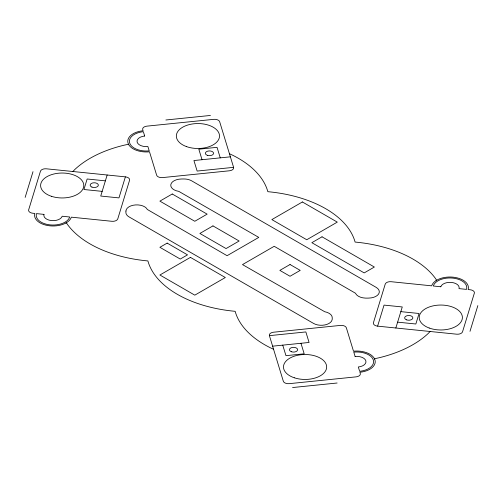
<?xml version="1.0" encoding="UTF-8"?>
<svg xmlns="http://www.w3.org/2000/svg" width="503" height="503" viewBox="0 0 503 503"><rect width="100%" height="100%" fill="white"/><g stroke="black" fill="none" stroke-linecap="round" stroke-linejoin="round"><path stroke-width="0.75" d="M25.15 197.396L33.003 171.668M107.164 175L100.732 196.044L118.96 197.899L125.385 176.855L46.408 168.813A5.143 2.968 0 0 0 40.454 171.221L28.665 209.808A5.143 2.968 0 0 0 32.84 213.247L34.864 213.454A18.51 10.682 0 0 0 49.872 225.828A18.51 10.682 0 0 0 71.313 217.164L111.817 221.289A5.143 2.968 0 0 0 117.777 218.88L129.56 180.294A5.143 2.968 0 0 0 125.385 176.855M377.615 326.145A5.143 2.968 0 0 1 373.44 322.706L385.223 284.12A5.143 2.968 0 0 1 391.183 281.711L431.687 285.836A18.51 10.682 0 0 1 453.128 277.172A18.51 10.682 0 0 1 468.136 289.546L470.16 289.753A5.143 2.968 0 0 1 474.335 293.192L462.546 331.779A5.143 2.968 0 0 1 456.592 334.187L377.615 326.145L384.041 305.101L402.268 306.956L395.836 328M469.997 331.332L477.85 305.604M72.872 171.51L74.834 169.492A104.876 60.549 0 0 1 124.122 145.191L128.517 144.248L128.781 144.757M430.128 331.49L428.166 333.508A104.876 60.549 0 0 1 378.878 357.809L374.484 358.752L374.634 359.048M65.943 222.992L66.365 222.741L67.358 224.3A104.876 60.549 0 0 0 147.851 260.931L147.913 260.969A104.876 60.549 0 0 0 235.096 311.307L235.153 311.307A104.876 60.549 0 0 0 270.633 347.913L273.557 349.245M436.051 280.611L436.635 280.259L435.642 278.7A104.876 60.549 0 0 0 355.149 242.069L355.087 242.031A104.876 60.549 0 0 0 267.904 191.693L267.848 191.693A104.876 60.549 0 0 0 232.367 155.087L229.443 153.755M165.883 119.991L210.436 115.457M230.38 156.829L193.925 160.539L197.138 171.064L233.593 167.348L219.666 121.751A5.143 2.968 0 0 0 213.712 119.343L146.882 126.146A5.143 2.968 0 0 0 142.714 129.585L143.066 130.755A18.51 10.682 0 0 0 128.058 143.135A18.51 10.682 0 0 0 149.498 151.799L156.64 175.182A5.143 2.968 0 0 0 162.595 177.59L229.425 170.787A5.143 2.968 0 0 0 233.593 167.348M269.407 335.652A5.143 2.968 0 0 1 273.575 332.213L340.405 325.41A5.143 2.968 0 0 1 346.36 327.818L353.502 351.201A18.51 10.682 0 0 1 374.942 359.865A18.51 10.682 0 0 1 359.934 372.245L360.286 373.415A5.143 2.968 0 0 1 356.118 376.854L289.288 383.657A5.143 2.968 0 0 1 283.334 381.249L269.407 335.652L305.862 331.936L309.075 342.461L272.62 346.171M292.564 387.543L337.117 383.009M105.379 180.847L87.151 178.993L83.938 189.512L102.166 191.366M400.834 311.634L419.062 313.488L415.849 324.007L397.622 322.153M300.97 343.285L304.183 353.81L285.962 355.665L282.743 345.14M220.257 157.86L217.038 147.335L198.817 149.19L202.03 159.715M125.939 211.034L125.888 212.323A10.896 6.294 0 0 0 129.076 216.912L313.602 323.448A10.896 6.294 0 0 0 324.894 324.938A10.896 6.294 0 0 0 332.137 319.719A33.827 19.529 0 0 0 332.244 317.814A10.896 6.294 0 0 0 324.699 311.715L242.496 264.597L274.198 246.294L355.564 293.274L355.816 293.79A10.896 6.294 0 0 0 365.348 298.103A33.971 19.611 0 0 0 368.668 298.09A10.896 6.294 0 0 0 378.539 294.136A10.896 6.294 0 0 0 376.131 287.345L191.605 180.81A10.896 6.294 0 0 0 183.601 178.974L181.357 179.005A10.896 6.294 0 0 0 170.831 184.544A10.896 6.294 0 0 0 178.772 191.366L258.781 237.397L227.086 255.7L147.329 209.481A10.896 6.294 0 0 0 135.47 204.928A10.896 6.294 0 0 0 125.939 211.034M172.252 193.995L159.891 201.131L194.793 221.276L207.148 214.14L172.252 193.995M167.159 243.106L159.891 247.3L180.25 259.058L187.518 254.858L167.159 243.106M212.964 225.897L199.88 233.449L226.054 248.564L239.139 241.006L212.964 225.897M190.43 257.379L159.891 275.009L194.793 295.154L225.325 277.524L190.43 257.379M302.391 201.967L271.859 219.597L306.755 239.749L337.293 222.119L302.391 201.967M322.027 236.806L311.847 242.685L364.191 272.909L374.37 267.03L322.027 236.806M290.036 264.515L279.857 270.388L290.036 276.266L300.209 270.388L290.036 264.515M43.975 214.379L36.48 213.618A16.863 9.733 0 0 0 50.162 224.891A16.863 9.733 0 0 0 69.697 217L62.202 216.233A9.255 5.344 0 0 1 51.482 220.566A9.255 5.344 0 0 1 43.975 214.379M440.798 286.767L433.303 286A16.863 9.733 0 0 1 452.838 278.109A16.863 9.733 0 0 1 466.52 289.382L459.025 288.621A9.255 5.344 0 0 0 451.518 282.435A9.255 5.344 0 0 0 440.798 286.767M355.112 356.464L353.791 352.131A16.863 9.733 0 0 1 373.327 360.029A16.863 9.733 0 0 1 359.645 371.308L358.325 366.983A9.255 5.344 0 0 0 365.832 360.796A9.255 5.344 0 0 0 355.112 356.464M144.675 136.017L143.355 131.692A16.863 9.733 0 0 0 129.673 142.971A16.863 9.733 0 0 0 149.209 150.869L147.888 146.536A9.255 5.344 0 0 1 137.168 142.204A9.255 5.344 0 0 1 144.675 136.017M291.4 351.742A4.112 2.377 0 0 0 297.65 349.761A4.112 2.377 0 0 0 291.558 347.63A4.112 2.377 0 0 0 291.4 351.742M294.28 377.778A21.591 12.468 0 0 0 326.667 366.976A21.591 12.468 0 0 0 294.28 356.181A21.591 12.468 0 0 0 294.28 377.778M406.424 319.82A4.112 2.377 0 0 0 412.85 318.041A4.112 2.377 0 0 0 406.971 315.721A4.112 2.377 0 0 0 406.424 319.82M429.204 328.025A21.591 12.468 0 0 0 462.376 318.053A21.591 12.468 0 0 0 430.832 306.453A21.591 12.468 0 0 0 429.204 328.025M91.93 187.097A4.112 2.377 0 0 0 98.349 185.318A4.112 2.377 0 0 0 92.47 182.998A4.112 2.377 0 0 0 91.93 187.097M51.4 196.289A21.591 12.468 0 0 0 83.787 185.494A21.591 12.468 0 0 0 51.4 174.698A21.591 12.468 0 0 0 51.4 196.289M207.33 155.32A4.112 2.377 0 0 0 213.574 153.346A4.112 2.377 0 0 0 207.488 151.208A4.112 2.377 0 0 0 207.33 155.32M186.324 146.536A21.591 12.468 0 0 0 219.497 136.565A21.591 12.468 0 0 0 187.952 124.964A21.591 12.468 0 0 0 186.324 146.536"/></g></svg>
